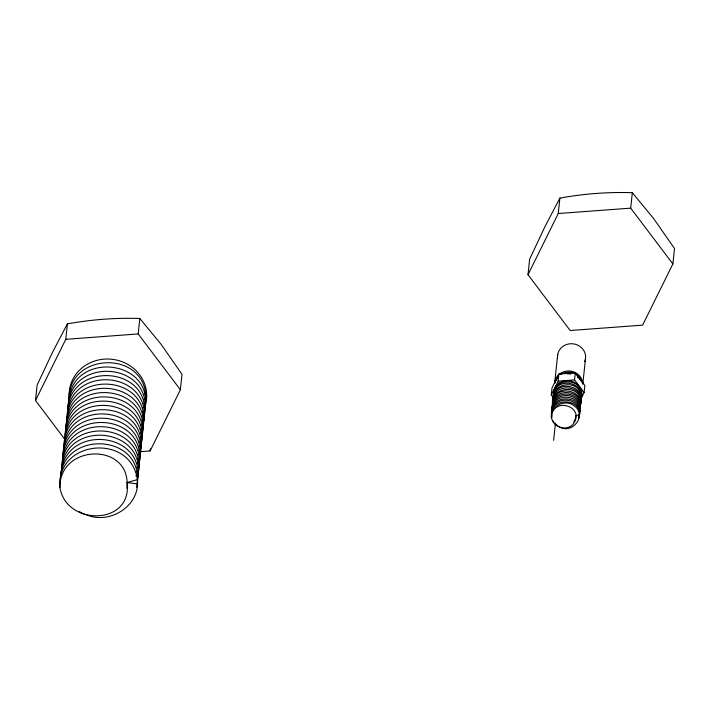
<?xml version="1.0" encoding="UTF-8"?>
<svg xmlns="http://www.w3.org/2000/svg" width="710" height="710" viewBox="0 0 710 710"><rect width="100%" height="100%" fill="white"/><g stroke="black" fill="none" stroke-linecap="round" stroke-linejoin="round"><path stroke-width="1.06" d="M126.886 488.338C132.113 442.01 59.25 443.262 59.924 487.504C66.083 526.376 132.61 525.711 127.108 482.516L137.358 479.641C130.915 432.949 56.303 439.863 59.924 487.504M137.358 479.641C140.314 505.396 110.609 524.37 87.605 515.238M60.377 483.235C57.439 427.917 147.618 432.221 136.577 487.255M61.016 474.182C63.731 423.08 146.934 430.642 137.314 482.108M61.504 468.955C65.533 418.066 148.701 427.464 137.474 478.726M61.797 468.529C61.007 415.217 147.733 420.267 138.21 473.588M62.356 461.393C65.071 410.291 148.284 417.862 138.663 469.328M62.649 460.967C60.785 406.324 149.943 411.56 138.814 465.938M63.137 455.749C62.347 402.428 149.073 407.478 139.559 460.799M63.705 448.605C66.554 396.322 152.277 406.049 139.417 458.296M63.998 448.179C62.125 393.544 151.292 398.771 140.154 453.157M64.521 442.002C64.858 389.399 150.476 395.319 140.899 448.01M65.089 434.857C69.118 383.959 152.286 393.367 141.05 444.629M65.382 434.431C64.61 380.498 152.703 386.63 141.503 440.369M65.941 427.296C68.657 376.193 151.86 383.755 142.249 435.221M66.429 422.068C70.459 371.179 153.635 380.578 142.399 431.84M66.722 421.651C65.932 368.33 152.659 373.38 143.145 426.701M144.183 420.675C150.387 370.079 69.971 364.549 67.29 414.507M67.583 414.081C65.71 359.438 154.878 364.674 143.739 419.051M68.071 408.862C67.272 355.541 153.999 360.591 144.485 413.912M551.306 417.542C552.664 395.292 587.347 407.114 572.438 425.015C566.012 430.863 554.377 427.482 551.883 419.237C548.005 407.043 565.178 398.07 574.319 405.96C587.339 415.146 572.571 434.529 559.587 427.029M580.061 410.309C584.747 390.18 550.818 388.006 552.273 408.268M580.709 404.132C585.395 384.003 551.466 381.829 552.93 402.091M581.517 396.402C584.57 377.374 551.537 376.832 553.578 395.905M61.273 474.715L61.424 470.881M64.85 440.617L64.974 437.742M66.199 427.828L66.394 423.036M68.435 406.519L68.515 404.593M68.666 400.76C72.793 349.276 157.167 359.775 144.343 411.409M68.932 401.185C66.474 351.601 146.331 349.098 145.87 398.656L143.819 399.233M551.954 411.356C550.259 390.961 585.129 393.455 579.36 413.451M552.442 406.723C550.747 386.329 585.617 388.823 579.848 408.818M552.602 405.179C549.398 387.42 578.765 383.072 580.833 400.786M553.481 395.71C554.412 375.608 588.004 381.581 580.665 401.088M65.151 439.747L35.5 400.502L37.124 385.068L52.469 352.417L67.388 323.884C91.279 319.562 115.561 317.654 139.834 318.506L161.135 344.35L182 374.321L180.375 389.755L150.112 450.939L140.234 451.675M35.5 400.502L65.773 339.318L67.388 323.884M180.375 389.755L138.21 333.94L139.834 318.506M150.112 450.939L150.343 448.738M528 274.708L529.625 259.274L544.969 226.623L559.888 198.09C583.771 193.768 608.062 191.86 632.326 192.712L653.635 218.556L674.5 248.527L672.876 263.951L642.612 325.144L570.166 330.514L528 274.708L558.264 213.515L559.888 198.09M553.188 397.511L551.279 394.982L552.025 387.882L558.885 374.019L575.286 372.803L584.845 385.45L584.09 392.55L581.153 398.487M554.847 381.678L557.714 354.432M551.279 394.982L558.14 381.128L558.885 374.019M553.622 440.36L555.451 423M584.09 392.55L574.541 379.912L575.286 372.803M582.795 384.252L585.43 359.18M672.876 263.951L630.711 208.145L632.326 192.712M554.688 383.16L555.779 379.841L557.732 376.912M553.232 397.067C555.832 379.433 586.22 385.237 580.496 402.632M552.744 401.7C555.353 384.066 585.732 389.87 580.008 407.274M552.256 406.333C554.554 391.627 578.685 392.071 580.185 406.963M551.768 410.975C554.066 396.26 578.197 396.712 579.697 411.596M580.336 404.176L580.869 402.588M579.635 407.318L580.177 405.721M579.688 410.362L580.221 408.765M579.2 414.995L579.733 413.406M579.041 416.539C586.566 393.313 546.176 392.799 552.034 416.149M578.872 418.083C584.818 396.837 547.082 396.313 551.874 417.693M554.963 387.571L555.939 386.107M573.813 421.909L575.561 418.19L575.659 415.732L579.378 414.693M558.264 383.462L559.613 382.282M560.43 374.56C564.308 372.138 569.242 371.401 573.565 373.016M143.376 403.493L145.426 402.916M142.923 407.753L144.973 407.176M142.479 412.013L144.529 411.445M142.027 416.282L144.086 415.705M141.583 420.542L143.633 419.965M141.13 424.802L143.189 424.225M140.686 429.071L142.737 428.494M140.243 433.331L142.293 432.754M139.79 437.591L141.84 437.014M139.346 441.851L141.396 441.283M138.894 446.12L140.944 445.543M138.45 450.38L140.5 449.803M137.997 454.64L140.048 454.063M137.554 458.9L139.604 458.332M137.101 463.168L139.151 462.592M136.657 467.428L138.707 466.852M136.205 471.688L138.255 471.112M135.761 475.948L137.811 475.38M558.264 213.515L630.711 208.145M65.773 339.318L138.21 333.94M558.14 381.128L574.541 379.912M567.095 373.708L570.769 373.815M127.108 482.516L136.915 483.9M144.219 393.988L146.322 394.396M86.638 514.928L82.777 513.694L79.351 511.573M575.224 373.708L580.07 377.534L582.413 382.965M558.033 426.071L555.238 423.808M577.399 376.602L578.65 377.835M579.91 379.078L580.771 380.569M553.134 420.95L553.995 422.512M581.392 389.87L581.809 391.512M581.321 396.144C578.561 377.241 548.173 383.604 553.498 402.242M554.661 383.382A14.067 13.082 6 0 1 568.302 370.966A14.067 13.082 6 0 1 582.706 383.018M557.581 357.849A14.067 13.082 6 0 1 573.458 343.862A14.067 13.082 6 0 1 584.712 361.647M553.693 394.804A14.067 13.082 6 0 1 569.118 380.764A14.067 13.082 6 0 1 581.126 397.804M554.998 382.628A14.067 13.082 6 0 1 557.039 378.838M567.104 373.611A14.067 13.082 6 0 1 570.778 373.788M577.39 376.699A14.067 13.082 6 0 1 578.73 377.897M579.892 379.238A14.067 13.082 6 0 1 580.851 380.711M69.163 394.849A38.81 36.086 6 0 1 112.712 359.358A38.81 36.086 6 0 1 145.47 404.736"/></g></svg>
